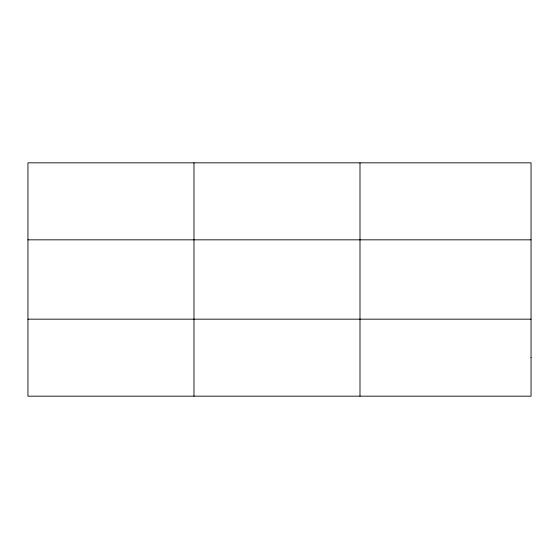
<?xml version="1.0" encoding="UTF-8"?>
<svg xmlns="http://www.w3.org/2000/svg" width="559" height="559" viewBox="0 0 559 559"><rect width="100%" height="100%" fill="white"/><g stroke="black" fill="none" stroke-linecap="round" stroke-linejoin="round"><path stroke-width="0.84" d="M193.973 396.17L193.973 162.83M359.996 396.17L359.996 162.83M27.95 239.832L531.05 239.832M27.95 319.168L531.05 319.168M531.05 357.669L531.05 396.17L27.95 396.17L27.95 162.83L531.05 162.83L531.05 357.669"/></g></svg>
